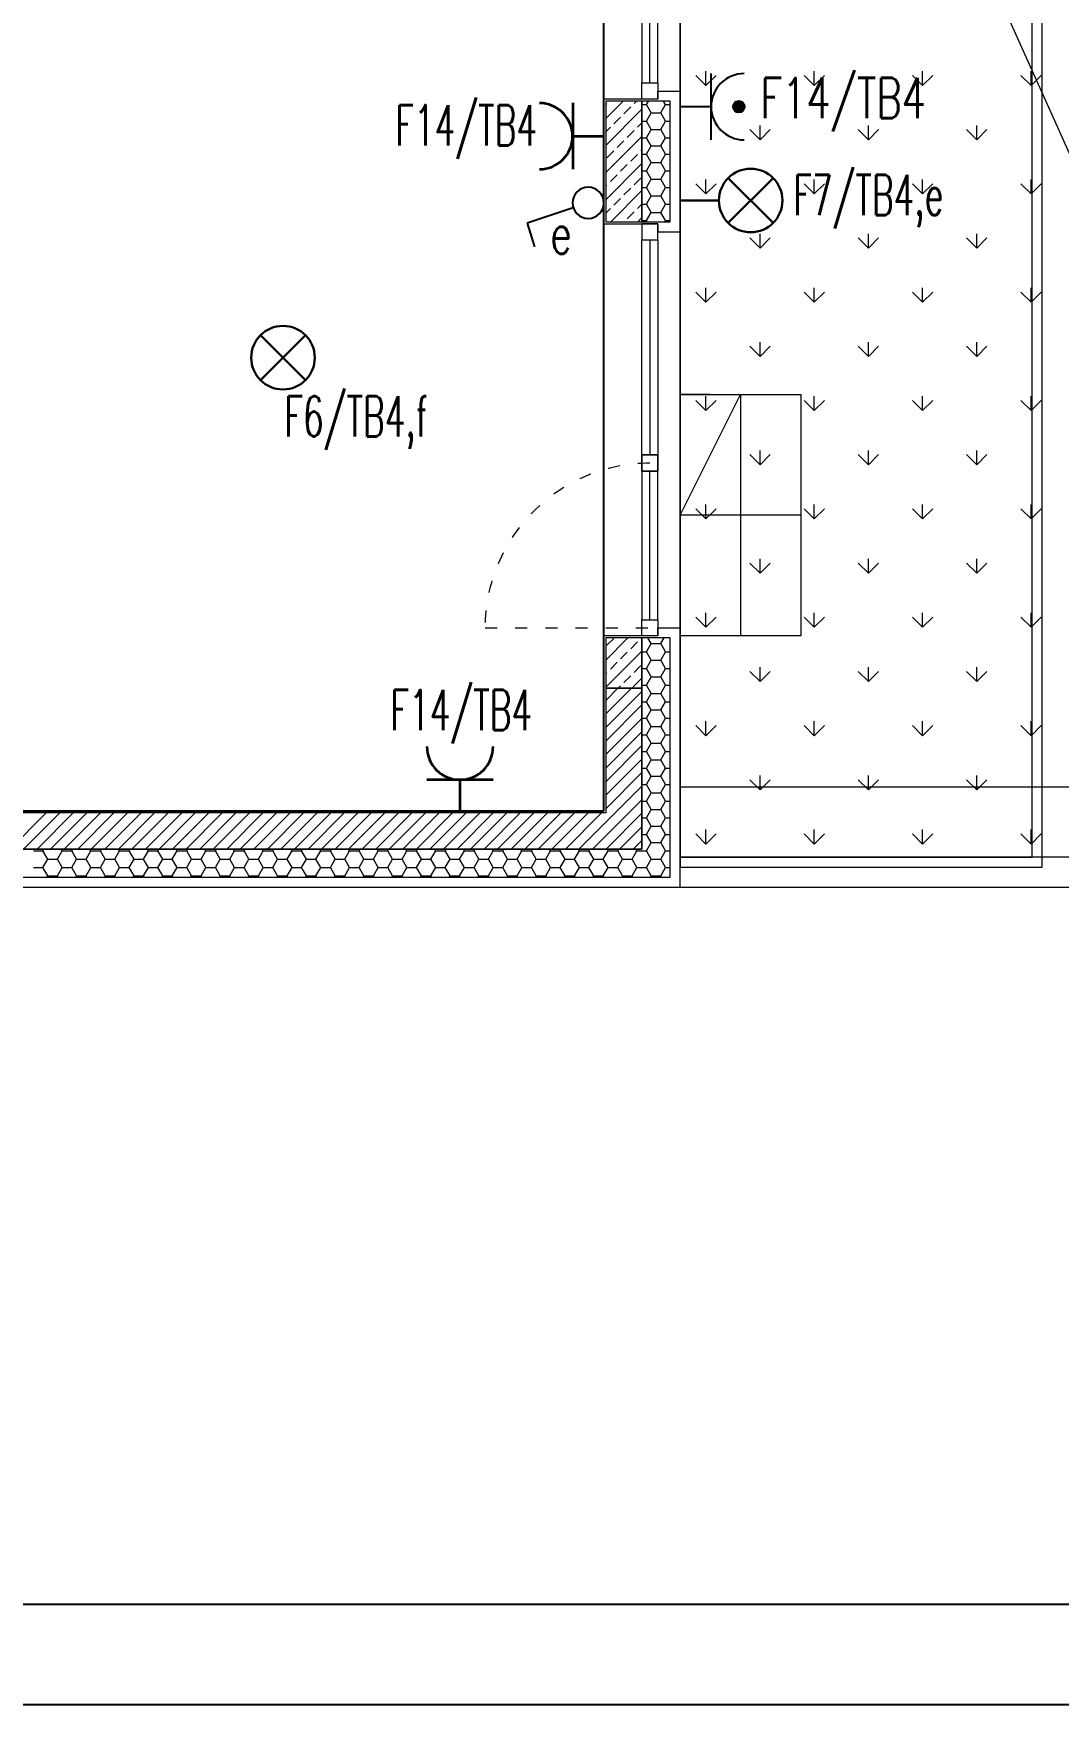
# Model space of a CAD drawing. Header units: millimetres. Extents: x 1780 to 154263, y -7240 to 17216.
# Drawn here: x 125244 to 125754, y 2437 to 3268 of the extents above; entities that cross this region are included whole.
import ezdxf

# ---------------------------------------------------------------- set-up
doc = ezdxf.new("R2010")
doc.units = ezdxf.units.MM
doc.linetypes.add('ACAD_ISO03W100', pattern=[30, 12, -18])
for name, color, linetype, lineweight in [('2d_SX_gruba przekroje', 90, 'Continuous', 20), ('2d_SX_oznaczenia', 40, 'Continuous', 0), ('2d_SX_stolarka okienna', 5, 'Continuous', 5), ('2d_SX_szraf', 251, 'Continuous', 0), ('2d_SX_warstwy', 181, 'Continuous', 9), ('2d_SX_widok', 10, 'Continuous', 9)]:
    doc.layers.add(name, color=color, linetype=linetype, lineweight=lineweight)
doc.layers.add('2d_SX_powierzchnia', color=251, linetype='Continuous', plot=False)
doc.layers.add('2d_SX_rewizja 18 września', color=210, linetype='Continuous')
doc.layers.add('60 instalacje elektryka', color=10, linetype='Continuous')
doc.styles.add('OPIS', font='simplex.shx', dxfattribs={"width": 0.7, "height": 4})

# ---------------------------------------------------------------- blocks, each defined once
blk = doc.blocks.new('lampa1')
at = {"layer": '60 instalacje elektryka', "lineweight": 30}
for p, q in [((2045.42, 2946.75), (2067.75, 2924.42)), ((2067.75, 2946.75), (2045.42, 2924.42))]:
    blk.add_line(p, q, dxfattribs=at)
blk.add_circle((2056.58, 2935.58), 15.79, dxfattribs=at)
blk = doc.blocks.new('kinkiet')
at = {"layer": '60 instalacje elektryka', "lineweight": 30}
for p, q in [((-249830.13, -8956.18), (-249807.78, -8978.54)), ((-249830.13, -8978.54), (-249807.78, -8956.18)), ((-249834.76, -8967.36), (-249854.04, -8967.36))]:
    blk.add_line(p, q, dxfattribs=at)
blk.add_circle((-249818.96, -8967.36), 15.81, dxfattribs=at)
blk = doc.blocks.new('jednobiegunowy')
at = {"layer": '60 instalacje elektryka'}
for p, q in [((2190.56, 2793.4), (2200.02, 2802.78)), ((2200.02, 2802.78), (2204.88, 2797.97))]:
    blk.add_line(p, q, dxfattribs=at)
blk.add_circle((2187.5, 2790.37), 4.3, dxfattribs=at)
blk = doc.blocks.new('gniazdo')
at = {"layer": '60 instalacje elektryka', "lineweight": 35}
for p, q in [((1911.13, 1039.39), (1911.13, 1043.76)), ((1911.13, 1041.58), (1909.09, 1041.58))]:
    blk.add_line(p, q, dxfattribs=at)
blk.add_arc((1913.32, 1041.58), 2.18, 90, 270, dxfattribs=at)
blk = doc.blocks.new('gniazdo IP44')
at = {"layer": '60 instalacje elektryka'}
h = blk.add_hatch(color=256, dxfattribs=at)
h.dxf.hatch_style = 1
edge = h.paths.add_edge_path()
edge.add_arc((1758.87, 20893.39), 2.87, 0, 360)
at = {"layer": '60 instalacje elektryka', "lineweight": 25}
for p, q in [((1775.37, 20879.59), (1742.37, 20879.59)), ((1758.87, 20879.59), (1758.87, 20864.16))]:
    blk.add_line(p, q, dxfattribs=at)
at = {"layer": '60 instalacje elektryka'}
blk.add_circle((1758.87, 20893.39), 2.87, dxfattribs=at)
at = {"layer": '60 instalacje elektryka', "lineweight": 25}
blk.add_arc((1758.87, 20896.09), 16.5, 180, 0, dxfattribs=at)
blk = doc.blocks.new('2p bc')
at = {"layer": '2d_SX_gruba przekroje', "color": 8}
for p, q in [((109357, 1644.67), (109357, 1648.67)), ((109357, 1648.67), (109368, 1648.67)), ((109368, 1648.67), (109368, 1644.67)), ((109357, 1644.67), (109330, 1644.67)), ((109330, 1644.67), (109330, 1582.67)), ((109368, 1582.67), (109368, 1644.67)), ((109330, 1582.67), (109357, 1582.67)), ((109357, 1582.67), (109357, 1578.67)), ((109368, 1578.67), (109368, 1582.67)), ((109357, 1578.67), (109368, 1578.67)), ((109357, 1377.67), (109357, 1381.67)), ((109357, 1381.67), (109368, 1381.67)), ((109368, 1381.67), (109368, 1377.67)), ((109357, 1377.67), (109330, 1377.67)), ((109330, 1377.67), (109330, 1290.67)), ((109368, 1252.67), (109368, 1377.67)), ((109330, 1290.67), (108859, 1290.67)), ((108859, 1252.67), (109368, 1252.67))]:
    blk.add_line(p, q, dxfattribs=at)
at = {"layer": '2d_SX_oznaczenia', "color": 8, "ltscale": 0.5}
for p, q in [((109368, 1437.67), (109398, 1497.67)), ((109428, 1437.67), (109368, 1437.67))]:
    blk.add_line(p, q, dxfattribs=at)
at = {"layer": '2d_SX_powierzchnia', "color": 8}
for p, q in [((109330, 1290.67), (109330, 1830.67)), ((108639, 1290.67), (109330, 1290.67))]:
    blk.add_line(p, q, dxfattribs=at)
at = {"layer": '2d_SX_stolarka okienna', "color": 8, "linetype": 'ACAD_ISO03W100', "ltscale": 0.5}
blk.add_line((109271, 1381.67), (109353, 1381.67), dxfattribs=at)
at = {"layer": '2d_SX_stolarka okienna', "color": 8}
for points in [[(109349, 1652.67), (109357, 1652.67), (109357, 1740.67), (109349, 1740.67)], [(109349, 1644.67), (109349, 1652.67), (109357, 1652.67), (109357, 1644.67), (109349, 1644.67)], [(109349, 1582.67), (109349, 1574.67), (109357, 1574.67), (109357, 1582.67), (109349, 1582.67)], [(109349, 1574.67), (109357, 1574.67), (109357, 1467.67), (109349, 1467.67)], [(109349, 1459.67), (109349, 1467.67), (109357, 1467.67), (109357, 1459.67), (109349, 1459.67)], [(109349, 1467.67), (109349, 1459.67), (109357, 1459.67), (109357, 1467.67), (109349, 1467.67)], [(109349, 1385.67), (109357, 1385.67), (109357, 1459.67), (109349, 1459.67)], [(109349, 1377.67), (109349, 1385.67), (109357, 1385.67), (109357, 1377.67), (109349, 1377.67)]]:
    blk.add_lwpolyline(points, close=True, dxfattribs=at)
for points in [[(109353, 1652.67), (109353, 1740.67)], [(109353, 1574.67), (109353, 1467.67)], [(109353, 1385.67), (109353, 1459.67)]]:
    blk.add_lwpolyline(points, dxfattribs=at)
at = {"layer": '2d_SX_stolarka okienna', "color": 8, "linetype": 'ACAD_ISO03W100', "ltscale": 0.5}
blk.add_arc((109353.07, 1381.5), 82.07, 90.04855, 179.8832, dxfattribs=at)
at = {"layer": '2d_SX_szraf', "color": 8}
for p, q in [((109368, 2048.67), (109658, 1402.67)), ((109368, 2048.67), (109368, 1302.67)), ((109368, 1302.67), (109758, 1302.67))]:
    blk.add_line(p, q, dxfattribs=at)
at = {"layer": '2d_SX_szraf', "color": 8, "linetype": 'Continuous'}
for p, q in [((109380.84, 1651.36), (109375.79, 1656.41)), ((109380.84, 1651.36), (109380.84, 1658.5)), ((109380.84, 1651.36), (109385.89, 1656.41)), ((109434.72, 1651.36), (109429.67, 1656.41)), ((109434.72, 1651.36), (109434.72, 1658.5)), ((109434.72, 1651.36), (109439.77, 1656.41)), ((109488.6, 1651.36), (109483.55, 1656.41)), ((109488.6, 1651.36), (109488.6, 1658.5)), ((109488.6, 1651.36), (109493.65, 1656.41)), ((109542.48, 1651.36), (109537.43, 1656.41)), ((109542.48, 1651.36), (109542.48, 1658.5)), ((109542.48, 1651.36), (109547.53, 1656.41)), ((109331, 1635.03), (109339.63, 1643.67)), ((109331, 1641.77), (109331.65, 1642.42)), ((109331, 1621.56), (109349, 1639.56)), ((109340.07, 1637.37), (109343.44, 1640.74)), ((109345.12, 1642.42), (109346.37, 1643.67)), ((109349, 1641.94), (109351.26, 1641.94)), ((109351.26, 1641.94), (109352.25, 1643.67)), ((109353.64, 1637.82), (109351.26, 1641.94)), ((109351.26, 1633.69), (109353.64, 1637.82)), ((109353.64, 1637.82), (109358.4, 1637.82)), ((109358.4, 1637.82), (109360.78, 1641.94)), ((109360.78, 1633.69), (109358.4, 1637.82)), ((109360.78, 1641.94), (109359.79, 1643.67)), ((109360.78, 1641.94), (109363, 1641.94)), ((109331, 1628.3), (109333.33, 1630.63)), ((109335.02, 1632.32), (109338.38, 1635.68)), ((109341.75, 1625.58), (109345.12, 1628.95)), ((109346.8, 1630.63), (109349, 1632.83)), ((109349, 1633.69), (109351.26, 1633.69)), ((109353.64, 1629.57), (109351.26, 1633.69)), ((109351.26, 1625.44), (109353.64, 1629.57)), ((109353.64, 1629.57), (109358.4, 1629.57)), ((109358.4, 1629.57), (109360.78, 1633.69)), ((109360.78, 1625.44), (109358.4, 1629.57)), ((109360.78, 1633.69), (109363, 1633.69)), ((109407.78, 1624.42), (109402.73, 1629.47)), ((109407.78, 1624.42), (109407.78, 1631.56)), ((109407.78, 1624.42), (109412.83, 1629.47)), ((109461.66, 1624.42), (109456.61, 1629.47)), ((109461.66, 1624.42), (109461.66, 1631.56)), ((109461.66, 1624.42), (109466.71, 1629.47)), ((109515.54, 1624.42), (109510.49, 1629.47)), ((109515.54, 1624.42), (109515.54, 1631.56)), ((109515.54, 1624.42), (109520.59, 1629.47)), ((109331, 1608.09), (109349, 1626.09)), ((109336.7, 1620.53), (109340.07, 1623.9)), ((109349, 1625.44), (109351.26, 1625.44)), ((109353.64, 1621.32), (109351.26, 1625.44)), ((109351.26, 1617.2), (109353.64, 1621.32)), ((109353.64, 1621.32), (109358.4, 1621.32)), ((109358.4, 1621.32), (109360.78, 1625.44)), ((109360.78, 1617.2), (109358.4, 1621.32)), ((109360.78, 1625.44), (109363, 1625.44)), ((109331, 1594.62), (109349, 1612.62)), ((109331.65, 1615.48), (109335.02, 1618.85)), ((109343.44, 1613.79), (109346.8, 1617.16)), ((109348.49, 1618.85), (109349, 1619.36)), ((109349, 1617.2), (109351.26, 1617.2)), ((109353.64, 1613.07), (109351.26, 1617.2)), ((109351.26, 1608.95), (109353.64, 1613.07)), ((109353.64, 1613.07), (109358.4, 1613.07)), ((109358.4, 1613.07), (109360.78, 1617.2)), ((109360.78, 1608.95), (109358.4, 1613.07)), ((109360.78, 1617.2), (109363, 1617.2)), ((109333.33, 1603.69), (109336.7, 1607.06)), ((109338.38, 1608.74), (109341.75, 1612.11)), ((109345.12, 1602.01), (109348.49, 1605.38)), ((109349, 1608.95), (109351.26, 1608.95)), ((109353.64, 1604.82), (109351.26, 1608.95)), ((109351.26, 1600.7), (109353.64, 1604.82)), ((109353.64, 1604.82), (109358.4, 1604.82)), ((109358.4, 1604.82), (109360.78, 1608.95)), ((109360.78, 1600.7), (109358.4, 1604.82)), ((109360.78, 1608.95), (109363, 1608.95)), ((109380.84, 1597.48), (109380.84, 1604.62)), ((109434.72, 1597.48), (109434.72, 1604.62)), ((109488.6, 1597.48), (109488.6, 1604.62)), ((109542.48, 1597.48), (109542.48, 1604.62)), ((109331, 1601.36), (109331.65, 1602.01)), ((109333.51, 1583.67), (109349, 1599.15)), ((109340.07, 1596.96), (109343.44, 1600.32)), ((109349, 1600.7), (109351.26, 1600.7)), ((109353.64, 1596.57), (109351.26, 1600.7)), ((109351.26, 1592.45), (109353.64, 1596.57)), ((109353.64, 1596.57), (109358.4, 1596.57)), ((109358.4, 1596.57), (109360.78, 1600.7)), ((109360.78, 1592.45), (109358.4, 1596.57)), ((109360.78, 1600.7), (109363, 1600.7)), ((109380.84, 1597.48), (109375.79, 1602.53)), ((109380.84, 1597.48), (109385.89, 1602.53)), ((109434.72, 1597.48), (109429.67, 1602.53)), ((109434.72, 1597.48), (109439.77, 1602.53)), ((109488.6, 1597.48), (109483.55, 1602.53)), ((109488.6, 1597.48), (109493.65, 1602.53)), ((109542.48, 1597.48), (109537.43, 1602.53)), ((109542.48, 1597.48), (109547.53, 1602.53)), ((109331, 1587.89), (109333.33, 1590.22)), ((109335.02, 1591.91), (109338.38, 1595.27)), ((109341.75, 1585.17), (109345.12, 1588.54)), ((109346.8, 1590.22), (109349, 1592.42)), ((109349, 1592.45), (109351.26, 1592.45)), ((109353.64, 1588.32), (109351.26, 1592.45)), ((109351.26, 1584.2), (109353.64, 1588.32)), ((109353.64, 1588.32), (109358.4, 1588.32)), ((109358.4, 1588.32), (109360.78, 1592.45)), ((109360.78, 1584.2), (109358.4, 1588.32)), ((109360.78, 1592.45), (109363, 1592.45)), ((109346.98, 1583.67), (109349, 1585.68)), ((109349, 1584.2), (109351.26, 1584.2)), ((109351.57, 1583.67), (109351.26, 1584.2)), ((109360.48, 1583.67), (109360.78, 1584.2)), ((109360.78, 1584.2), (109363, 1584.2)), ((109407.78, 1570.54), (109402.73, 1575.59)), ((109407.78, 1570.54), (109407.78, 1577.68)), ((109407.78, 1570.54), (109412.83, 1575.59)), ((109461.66, 1570.54), (109456.61, 1575.59)), ((109461.66, 1570.54), (109461.66, 1577.68)), ((109461.66, 1570.54), (109466.71, 1575.59)), ((109515.54, 1570.54), (109510.49, 1575.59)), ((109515.54, 1570.54), (109515.54, 1577.68)), ((109515.54, 1570.54), (109520.59, 1575.59)), ((109380.84, 1543.6), (109375.79, 1548.65)), ((109380.84, 1543.6), (109380.84, 1550.74)), ((109380.84, 1543.6), (109385.89, 1548.65)), ((109434.72, 1543.6), (109429.67, 1548.65)), ((109434.72, 1543.6), (109434.72, 1550.74)), ((109434.72, 1543.6), (109439.77, 1548.65)), ((109488.6, 1543.6), (109483.55, 1548.65)), ((109488.6, 1543.6), (109488.6, 1550.74)), ((109488.6, 1543.6), (109493.65, 1548.65)), ((109542.48, 1543.6), (109537.43, 1548.65)), ((109542.48, 1543.6), (109542.48, 1550.74)), ((109542.48, 1543.6), (109547.53, 1548.65)), ((109407.78, 1516.65), (109402.73, 1521.71)), ((109407.78, 1516.65), (109407.78, 1523.8)), ((109407.78, 1516.65), (109412.83, 1521.71)), ((109461.66, 1516.65), (109456.61, 1521.71)), ((109461.66, 1516.65), (109461.66, 1523.8)), ((109461.66, 1516.65), (109466.71, 1521.71)), ((109515.54, 1516.65), (109510.49, 1521.71)), ((109515.54, 1516.65), (109515.54, 1523.8)), ((109515.54, 1516.65), (109520.59, 1521.71)), ((109380.84, 1489.71), (109380.84, 1496.86)), ((109434.72, 1489.71), (109434.72, 1496.86)), ((109488.6, 1489.71), (109488.6, 1496.86)), ((109542.48, 1489.71), (109542.48, 1496.86)), ((109380.84, 1489.71), (109375.79, 1494.77)), ((109380.84, 1489.71), (109385.89, 1494.77)), ((109434.72, 1489.71), (109429.67, 1494.77)), ((109434.72, 1489.71), (109439.77, 1494.77)), ((109488.6, 1489.71), (109483.55, 1494.77)), ((109488.6, 1489.71), (109493.65, 1494.77)), ((109542.48, 1489.71), (109537.43, 1494.77)), ((109542.48, 1489.71), (109547.53, 1494.77)), ((109407.78, 1462.77), (109402.73, 1467.82)), ((109407.78, 1462.77), (109407.78, 1469.92)), ((109407.78, 1462.77), (109412.83, 1467.82)), ((109461.66, 1462.77), (109456.61, 1467.82)), ((109461.66, 1462.77), (109461.66, 1469.92)), ((109461.66, 1462.77), (109466.71, 1467.82)), ((109515.54, 1462.77), (109510.49, 1467.82)), ((109515.54, 1462.77), (109515.54, 1469.92)), ((109515.54, 1462.77), (109520.59, 1467.82)), ((109380.84, 1435.83), (109375.79, 1440.88)), ((109380.84, 1435.83), (109380.84, 1442.98)), ((109380.84, 1435.83), (109385.89, 1440.88)), ((109434.72, 1435.83), (109429.67, 1440.88)), ((109434.72, 1435.83), (109434.72, 1442.98)), ((109434.72, 1435.83), (109439.77, 1440.88)), ((109488.6, 1435.83), (109483.55, 1440.88)), ((109488.6, 1435.83), (109488.6, 1442.98)), ((109488.6, 1435.83), (109493.65, 1440.88)), ((109542.48, 1435.83), (109537.43, 1440.88)), ((109542.48, 1435.83), (109542.48, 1442.98)), ((109542.48, 1435.83), (109547.53, 1440.88)), ((109407.78, 1408.89), (109402.73, 1413.94)), ((109407.78, 1408.89), (109407.78, 1416.04)), ((109407.78, 1408.89), (109412.83, 1413.94)), ((109461.66, 1408.89), (109456.61, 1413.94)), ((109461.66, 1408.89), (109461.66, 1416.04)), ((109461.66, 1408.89), (109466.71, 1413.94)), ((109515.54, 1408.89), (109510.49, 1413.94)), ((109515.54, 1408.89), (109515.54, 1416.04)), ((109515.54, 1408.89), (109520.59, 1413.94)), ((109380.84, 1381.95), (109380.84, 1389.09)), ((109434.72, 1381.95), (109434.72, 1389.09)), ((109488.6, 1381.95), (109488.6, 1389.09)), ((109542.48, 1381.95), (109542.48, 1389.09)), ((109380.84, 1381.95), (109375.79, 1387)), ((109380.84, 1381.95), (109385.89, 1387)), ((109434.72, 1381.95), (109429.67, 1387)), ((109434.72, 1381.95), (109439.77, 1387)), ((109488.6, 1381.95), (109483.55, 1387)), ((109488.6, 1381.95), (109493.65, 1387)), ((109542.48, 1381.95), (109537.43, 1387)), ((109542.48, 1381.95), (109547.53, 1387)), ((109331, 1365.63), (109342.04, 1376.67)), ((109331.65, 1373.01), (109335.02, 1376.38)), ((109343.44, 1371.33), (109346.8, 1374.7)), ((109348.49, 1376.38), (109348.77, 1376.67)), ((109351.26, 1369.73), (109353.64, 1373.85)), ((109353.64, 1373.85), (109352.02, 1376.67)), ((109353.64, 1373.85), (109358.4, 1373.85)), ((109358.4, 1373.85), (109360.03, 1376.67)), ((109360.78, 1369.73), (109358.4, 1373.85)), ((109331, 1352.16), (109349, 1370.16)), ((109333.33, 1361.22), (109336.7, 1364.59)), ((109338.38, 1366.28), (109341.75, 1369.64)), ((109349, 1369.73), (109351.26, 1369.73)), ((109353.64, 1365.6), (109351.26, 1369.73)), ((109351.26, 1361.48), (109353.64, 1365.6)), ((109353.64, 1365.6), (109358.4, 1365.6)), ((109358.4, 1365.6), (109360.78, 1369.73)), ((109360.78, 1361.48), (109358.4, 1365.6)), ((109360.78, 1369.73), (109363, 1369.73)), ((109331, 1358.89), (109331.65, 1359.54)), ((109340.07, 1354.49), (109343.44, 1357.86)), ((109343.98, 1351.67), (109349, 1356.69)), ((109345.12, 1359.54), (109348.49, 1362.91)), ((109349, 1361.48), (109351.26, 1361.48)), ((109353.64, 1357.36), (109351.26, 1361.48)), ((109351.26, 1353.23), (109353.64, 1357.36)), ((109353.64, 1357.36), (109358.4, 1357.36)), ((109358.4, 1357.36), (109360.78, 1361.48)), ((109360.78, 1353.23), (109358.4, 1357.36)), ((109360.78, 1361.48), (109363, 1361.48)), ((109407.78, 1355.01), (109402.73, 1360.06)), ((109407.78, 1355.01), (109407.78, 1362.15)), ((109407.78, 1355.01), (109412.83, 1360.06)), ((109461.66, 1355.01), (109456.61, 1360.06)), ((109461.66, 1355.01), (109461.66, 1362.15)), ((109461.66, 1355.01), (109466.71, 1360.06)), ((109515.54, 1355.01), (109510.49, 1360.06)), ((109515.54, 1355.01), (109515.54, 1362.15)), ((109515.54, 1355.01), (109520.59, 1360.06)), ((109331, 1345.58), (109337.08, 1351.67)), ((109331, 1338.85), (109343.82, 1351.67)), ((109331, 1332.11), (109349, 1350.11)), ((109337.24, 1351.67), (109338.38, 1352.81)), ((109349, 1353.23), (109351.26, 1353.23)), ((109353.64, 1349.11), (109351.26, 1353.23)), ((109351.26, 1344.98), (109353.64, 1349.11)), ((109353.64, 1349.11), (109358.4, 1349.11)), ((109358.4, 1349.11), (109360.78, 1353.23)), ((109360.78, 1344.98), (109358.4, 1349.11)), ((109360.78, 1353.23), (109363, 1353.23)), ((109331, 1325.37), (109349, 1343.37)), ((109349, 1344.98), (109351.26, 1344.98)), ((109353.64, 1340.86), (109351.26, 1344.98)), ((109351.26, 1336.73), (109353.64, 1340.86)), ((109353.64, 1340.86), (109358.4, 1340.86)), ((109358.4, 1340.86), (109360.78, 1344.98)), ((109360.78, 1336.73), (109358.4, 1340.86)), ((109360.78, 1344.98), (109363, 1344.98)), ((109331, 1318.64), (109349, 1336.64)), ((109331, 1311.9), (109349, 1329.9)), ((109349, 1336.73), (109351.26, 1336.73)), ((109353.64, 1332.61), (109351.26, 1336.73)), ((109351.26, 1328.48), (109353.64, 1332.61)), ((109353.64, 1332.61), (109358.4, 1332.61)), ((109358.4, 1332.61), (109360.78, 1336.73)), ((109360.78, 1328.48), (109358.4, 1332.61)), ((109360.78, 1336.73), (109363, 1336.73)), ((109380.84, 1328.07), (109375.79, 1333.12)), ((109380.84, 1328.07), (109380.84, 1335.21)), ((109380.84, 1328.07), (109385.89, 1333.12)), ((109434.72, 1328.07), (109429.67, 1333.12)), ((109434.72, 1328.07), (109434.72, 1335.21)), ((109434.72, 1328.07), (109439.77, 1333.12)), ((109488.6, 1328.07), (109483.55, 1333.12)), ((109488.6, 1328.07), (109488.6, 1335.21)), ((109488.6, 1328.07), (109493.65, 1333.12)), ((109542.48, 1328.07), (109537.43, 1333.12)), ((109542.48, 1328.07), (109542.48, 1335.21)), ((109542.48, 1328.07), (109547.53, 1333.12)), ((109331, 1305.17), (109349, 1323.17)), ((109349, 1328.48), (109351.26, 1328.48)), ((109353.64, 1324.36), (109351.26, 1328.48)), ((109351.26, 1320.24), (109353.64, 1324.36)), ((109353.64, 1324.36), (109358.4, 1324.36)), ((109358.4, 1324.36), (109360.78, 1328.48)), ((109360.78, 1320.24), (109358.4, 1324.36)), ((109360.78, 1328.48), (109363, 1328.48)), ((109331, 1298.43), (109349, 1316.43)), ((109349, 1320.24), (109351.26, 1320.24)), ((109353.64, 1316.11), (109351.26, 1320.24)), ((109351.26, 1311.99), (109353.64, 1316.11)), ((109353.64, 1316.11), (109358.4, 1316.11)), ((109358.4, 1316.11), (109360.78, 1320.24)), ((109360.78, 1311.99), (109358.4, 1316.11)), ((109360.78, 1320.24), (109363, 1320.24)), ((109331, 1291.7), (109349, 1309.7)), ((109349, 1311.99), (109351.26, 1311.99)), ((109353.64, 1307.86), (109351.26, 1311.99)), ((109351.26, 1303.74), (109353.64, 1307.86)), ((109353.64, 1307.86), (109358.4, 1307.86)), ((109358.4, 1307.86), (109360.78, 1311.99)), ((109360.78, 1303.74), (109358.4, 1307.86)), ((109360.78, 1311.99), (109363, 1311.99)), ((109407.78, 1301.13), (109402.73, 1306.18)), ((109407.78, 1301.13), (109407.78, 1308.27)), ((109407.78, 1301.13), (109412.83, 1306.18)), ((109461.66, 1301.13), (109456.61, 1306.18)), ((109461.66, 1301.13), (109461.66, 1308.27)), ((109461.66, 1301.13), (109466.71, 1306.18)), ((109515.54, 1301.13), (109510.49, 1306.18)), ((109515.54, 1301.13), (109515.54, 1308.27)), ((109515.54, 1301.13), (109520.59, 1306.18)), ((109317.7, 1271.67), (109349, 1302.96)), ((109349, 1303.74), (109351.26, 1303.74)), ((109353.64, 1299.61), (109351.26, 1303.74)), ((109351.26, 1295.49), (109353.64, 1299.61)), ((109353.64, 1299.61), (109358.4, 1299.61)), ((109358.4, 1299.61), (109360.78, 1303.74)), ((109360.78, 1295.49), (109358.4, 1299.61)), ((109360.78, 1303.74), (109363, 1303.74)), ((109034.82, 1271.67), (109052.82, 1289.67)), ((109041.56, 1271.67), (109059.56, 1289.67)), ((109048.29, 1271.67), (109066.29, 1289.67)), ((109055.03, 1271.67), (109073.03, 1289.67)), ((109061.76, 1271.67), (109079.76, 1289.67)), ((109068.5, 1271.67), (109086.5, 1289.67)), ((109075.23, 1271.67), (109093.23, 1289.67)), ((109081.97, 1271.67), (109099.97, 1289.67)), ((109088.7, 1271.67), (109106.7, 1289.67)), ((109095.44, 1271.67), (109113.44, 1289.67)), ((109102.18, 1271.67), (109120.18, 1289.67)), ((109108.91, 1271.67), (109126.91, 1289.67)), ((109115.65, 1271.67), (109133.65, 1289.67)), ((109122.38, 1271.67), (109140.38, 1289.67)), ((109129.12, 1271.67), (109147.12, 1289.67)), ((109135.85, 1271.67), (109153.85, 1289.67)), ((109142.59, 1271.67), (109160.59, 1289.67)), ((109149.32, 1271.67), (109167.32, 1289.67)), ((109156.06, 1271.67), (109174.06, 1289.67)), ((109162.79, 1271.67), (109180.79, 1289.67)), ((109169.53, 1271.67), (109187.53, 1289.67)), ((109176.26, 1271.67), (109194.26, 1289.67)), ((109183, 1271.67), (109201, 1289.67)), ((109189.73, 1271.67), (109207.73, 1289.67)), ((109196.47, 1271.67), (109214.47, 1289.67)), ((109203.2, 1271.67), (109221.2, 1289.67)), ((109209.94, 1271.67), (109227.94, 1289.67)), ((109216.67, 1271.67), (109234.67, 1289.67)), ((109223.41, 1271.67), (109241.41, 1289.67)), ((109230.14, 1271.67), (109248.14, 1289.67)), ((109236.88, 1271.67), (109254.88, 1289.67)), ((109243.61, 1271.67), (109261.61, 1289.67)), ((109250.35, 1271.67), (109268.35, 1289.67)), ((109257.08, 1271.67), (109275.08, 1289.67)), ((109263.82, 1271.67), (109281.82, 1289.67)), ((109270.55, 1271.67), (109288.55, 1289.67)), ((109277.29, 1271.67), (109295.29, 1289.67)), ((109284.03, 1271.67), (109302.03, 1289.67)), ((109290.76, 1271.67), (109308.76, 1289.67)), ((109297.5, 1271.67), (109315.5, 1289.67)), ((109304.23, 1271.67), (109322.23, 1289.67)), ((109310.97, 1271.67), (109328.97, 1289.67)), ((109324.44, 1271.67), (109349, 1296.23)), ((109331.17, 1271.67), (109349, 1289.49)), ((109349, 1295.49), (109351.26, 1295.49)), ((109353.64, 1291.36), (109351.26, 1295.49)), ((109351.26, 1287.24), (109353.64, 1291.36)), ((109353.64, 1291.36), (109358.4, 1291.36)), ((109358.4, 1291.36), (109360.78, 1295.49)), ((109360.78, 1287.24), (109358.4, 1291.36)), ((109360.78, 1295.49), (109363, 1295.49)), ((109337.91, 1271.67), (109349, 1282.76)), ((109349, 1287.24), (109351.26, 1287.24)), ((109353.64, 1283.12), (109351.26, 1287.24)), ((109351.26, 1278.99), (109353.64, 1283.12)), ((109353.64, 1283.12), (109358.4, 1283.12)), ((109358.4, 1283.12), (109360.78, 1287.24)), ((109360.78, 1278.99), (109358.4, 1283.12)), ((109360.78, 1287.24), (109363, 1287.24)), ((109380.84, 1274.19), (109380.84, 1281.33)), ((109434.72, 1274.19), (109434.72, 1281.33)), ((109488.6, 1274.19), (109488.6, 1281.33)), ((109542.48, 1274.19), (109542.48, 1281.33)), ((109051.22, 1270.74), (109051.76, 1271.67)), ((109060.75, 1270.74), (109060.21, 1271.67)), ((109065.51, 1270.74), (109066.04, 1271.67)), ((109075.03, 1270.74), (109074.5, 1271.67)), ((109079.8, 1270.74), (109080.33, 1271.67)), ((109089.32, 1270.74), (109088.79, 1271.67)), ((109094.08, 1270.74), (109094.62, 1271.67)), ((109103.61, 1270.74), (109103.08, 1271.67)), ((109108.37, 1270.74), (109108.91, 1271.67)), ((109117.9, 1270.74), (109117.36, 1271.67)), ((109122.66, 1270.74), (109123.19, 1271.67)), ((109132.18, 1270.74), (109131.65, 1271.67)), ((109136.95, 1270.74), (109137.48, 1271.67)), ((109146.47, 1270.74), (109145.94, 1271.67)), ((109151.23, 1270.74), (109151.77, 1271.67)), ((109160.76, 1270.74), (109160.23, 1271.67)), ((109165.52, 1270.74), (109166.06, 1271.67)), ((109175.05, 1270.74), (109174.51, 1271.67)), ((109179.81, 1270.74), (109180.34, 1271.67)), ((109189.33, 1270.74), (109188.8, 1271.67)), ((109194.1, 1270.74), (109194.63, 1271.67)), ((109203.62, 1270.74), (109203.09, 1271.67)), ((109208.38, 1270.74), (109208.92, 1271.67)), ((109217.91, 1270.74), (109217.38, 1271.67)), ((109222.67, 1270.74), (109223.21, 1271.67)), ((109232.2, 1270.74), (109231.66, 1271.67)), ((109236.96, 1270.74), (109237.49, 1271.67)), ((109246.48, 1270.74), (109245.95, 1271.67)), ((109251.25, 1270.74), (109251.78, 1271.67)), ((109260.77, 1270.74), (109260.24, 1271.67)), ((109265.53, 1270.74), (109266.07, 1271.67)), ((109275.06, 1270.74), (109274.53, 1271.67)), ((109279.82, 1270.74), (109280.36, 1271.67)), ((109289.35, 1270.74), (109288.81, 1271.67)), ((109294.11, 1270.74), (109294.64, 1271.67)), ((109303.63, 1270.74), (109303.1, 1271.67)), ((109308.4, 1270.74), (109308.93, 1271.67)), ((109317.92, 1270.74), (109317.39, 1271.67)), ((109322.68, 1270.74), (109323.22, 1271.67)), ((109332.21, 1270.74), (109331.68, 1271.67)), ((109336.97, 1270.74), (109337.51, 1271.67)), ((109344.64, 1271.67), (109349, 1276.02)), ((109346.5, 1270.74), (109345.96, 1271.67)), ((109349, 1278.99), (109351.26, 1278.99)), ((109353.64, 1274.87), (109351.26, 1278.99)), ((109351.26, 1270.74), (109353.64, 1274.87)), ((109353.64, 1274.87), (109358.4, 1274.87)), ((109358.4, 1274.87), (109360.78, 1278.99)), ((109360.78, 1270.74), (109358.4, 1274.87)), ((109360.78, 1278.99), (109363, 1278.99)), ((109380.84, 1274.19), (109375.79, 1279.24)), ((109380.84, 1274.19), (109385.89, 1279.24)), ((109434.72, 1274.19), (109429.67, 1279.24)), ((109434.72, 1274.19), (109439.77, 1279.24)), ((109488.6, 1274.19), (109483.55, 1279.24)), ((109488.6, 1274.19), (109493.65, 1279.24)), ((109542.48, 1274.19), (109537.43, 1279.24)), ((109542.48, 1274.19), (109547.53, 1279.24)), ((109046.46, 1270.74), (109051.22, 1270.74)), ((109053.6, 1266.62), (109051.22, 1270.74)), ((109051.22, 1262.49), (109053.6, 1266.62)), ((109053.6, 1266.62), (109058.37, 1266.62)), ((109058.37, 1266.62), (109060.75, 1270.74)), ((109060.75, 1262.49), (109058.37, 1266.62)), ((109060.75, 1270.74), (109065.51, 1270.74)), ((109067.89, 1266.62), (109065.51, 1270.74)), ((109065.51, 1262.49), (109067.89, 1266.62)), ((109067.89, 1266.62), (109072.65, 1266.62)), ((109072.65, 1266.62), (109075.03, 1270.74)), ((109075.03, 1262.49), (109072.65, 1266.62)), ((109075.03, 1270.74), (109079.8, 1270.74)), ((109082.18, 1266.62), (109079.8, 1270.74)), ((109079.8, 1262.49), (109082.18, 1266.62)), ((109082.18, 1266.62), (109086.94, 1266.62)), ((109086.94, 1266.62), (109089.32, 1270.74)), ((109089.32, 1262.49), (109086.94, 1266.62)), ((109089.32, 1270.74), (109094.08, 1270.74)), ((109096.47, 1266.62), (109094.08, 1270.74)), ((109094.08, 1262.49), (109096.47, 1266.62)), ((109096.47, 1266.62), (109101.23, 1266.62)), ((109101.23, 1266.62), (109103.61, 1270.74)), ((109103.61, 1262.49), (109101.23, 1266.62)), ((109103.61, 1270.74), (109108.37, 1270.74)), ((109110.75, 1266.62), (109108.37, 1270.74)), ((109108.37, 1262.49), (109110.75, 1266.62)), ((109110.75, 1266.62), (109115.52, 1266.62)), ((109115.52, 1266.62), (109117.9, 1270.74)), ((109117.9, 1262.49), (109115.52, 1266.62)), ((109117.9, 1270.74), (109122.66, 1270.74)), ((109125.04, 1266.62), (109122.66, 1270.74)), ((109122.66, 1262.49), (109125.04, 1266.62)), ((109125.04, 1266.62), (109129.8, 1266.62)), ((109129.8, 1266.62), (109132.18, 1270.74)), ((109132.18, 1262.49), (109129.8, 1266.62)), ((109132.18, 1270.74), (109136.95, 1270.74)), ((109139.33, 1266.62), (109136.95, 1270.74)), ((109136.95, 1262.49), (109139.33, 1266.62)), ((109139.33, 1266.62), (109144.09, 1266.62)), ((109144.09, 1266.62), (109146.47, 1270.74)), ((109146.47, 1262.49), (109144.09, 1266.62)), ((109146.47, 1270.74), (109151.23, 1270.74)), ((109153.62, 1266.62), (109151.23, 1270.74)), ((109151.23, 1262.49), (109153.62, 1266.62)), ((109153.62, 1266.62), (109158.38, 1266.62)), ((109158.38, 1266.62), (109160.76, 1270.74)), ((109160.76, 1262.49), (109158.38, 1266.62)), ((109160.76, 1270.74), (109165.52, 1270.74)), ((109167.9, 1266.62), (109165.52, 1270.74)), ((109165.52, 1262.49), (109167.9, 1266.62)), ((109167.9, 1266.62), (109172.67, 1266.62)), ((109172.67, 1266.62), (109175.05, 1270.74)), ((109175.05, 1262.49), (109172.67, 1266.62)), ((109175.05, 1270.74), (109179.81, 1270.74)), ((109182.19, 1266.62), (109179.81, 1270.74)), ((109179.81, 1262.49), (109182.19, 1266.62)), ((109182.19, 1266.62), (109186.95, 1266.62)), ((109186.95, 1266.62), (109189.33, 1270.74)), ((109189.33, 1262.49), (109186.95, 1266.62)), ((109189.33, 1270.74), (109194.1, 1270.74)), ((109196.48, 1266.62), (109194.1, 1270.74)), ((109194.1, 1262.49), (109196.48, 1266.62)), ((109196.48, 1266.62), (109201.24, 1266.62)), ((109201.24, 1266.62), (109203.62, 1270.74)), ((109203.62, 1262.49), (109201.24, 1266.62)), ((109203.62, 1270.74), (109208.38, 1270.74)), ((109210.77, 1266.62), (109208.38, 1270.74)), ((109208.38, 1262.49), (109210.77, 1266.62)), ((109210.77, 1266.62), (109215.53, 1266.62)), ((109215.53, 1266.62), (109217.91, 1270.74)), ((109217.91, 1262.49), (109215.53, 1266.62)), ((109217.91, 1270.74), (109222.67, 1270.74)), ((109225.05, 1266.62), (109222.67, 1270.74)), ((109222.67, 1262.49), (109225.05, 1266.62)), ((109225.05, 1266.62), (109229.82, 1266.62)), ((109229.82, 1266.62), (109232.2, 1270.74)), ((109232.2, 1262.49), (109229.82, 1266.62)), ((109232.2, 1270.74), (109236.96, 1270.74)), ((109239.34, 1266.62), (109236.96, 1270.74)), ((109236.96, 1262.49), (109239.34, 1266.62)), ((109239.34, 1266.62), (109244.1, 1266.62)), ((109244.1, 1266.62), (109246.48, 1270.74)), ((109246.48, 1262.49), (109244.1, 1266.62)), ((109246.48, 1270.74), (109251.25, 1270.74)), ((109253.63, 1266.62), (109251.25, 1270.74)), ((109251.25, 1262.49), (109253.63, 1266.62)), ((109253.63, 1266.62), (109258.39, 1266.62)), ((109258.39, 1266.62), (109260.77, 1270.74)), ((109260.77, 1262.49), (109258.39, 1266.62)), ((109260.77, 1270.74), (109265.53, 1270.74)), ((109267.92, 1266.62), (109265.53, 1270.74)), ((109265.53, 1262.49), (109267.92, 1266.62)), ((109267.92, 1266.62), (109272.68, 1266.62)), ((109272.68, 1266.62), (109275.06, 1270.74)), ((109275.06, 1262.49), (109272.68, 1266.62)), ((109275.06, 1270.74), (109279.82, 1270.74)), ((109282.2, 1266.62), (109279.82, 1270.74)), ((109279.82, 1262.49), (109282.2, 1266.62)), ((109282.2, 1266.62), (109286.97, 1266.62)), ((109286.97, 1266.62), (109289.35, 1270.74)), ((109289.35, 1262.49), (109286.97, 1266.62)), ((109289.35, 1270.74), (109294.11, 1270.74)), ((109296.49, 1266.62), (109294.11, 1270.74)), ((109294.11, 1262.49), (109296.49, 1266.62)), ((109296.49, 1266.62), (109301.25, 1266.62)), ((109301.25, 1266.62), (109303.63, 1270.74)), ((109303.63, 1262.49), (109301.25, 1266.62)), ((109303.63, 1270.74), (109308.4, 1270.74)), ((109310.78, 1266.62), (109308.4, 1270.74)), ((109308.4, 1262.49), (109310.78, 1266.62)), ((109310.78, 1266.62), (109315.54, 1266.62)), ((109315.54, 1266.62), (109317.92, 1270.74)), ((109317.92, 1262.49), (109315.54, 1266.62)), ((109317.92, 1270.74), (109322.68, 1270.74)), ((109325.07, 1266.62), (109322.68, 1270.74)), ((109322.68, 1262.49), (109325.07, 1266.62)), ((109325.07, 1266.62), (109329.83, 1266.62)), ((109329.83, 1266.62), (109332.21, 1270.74)), ((109332.21, 1262.49), (109329.83, 1266.62)), ((109332.21, 1270.74), (109336.97, 1270.74)), ((109339.35, 1266.62), (109336.97, 1270.74)), ((109336.97, 1262.49), (109339.35, 1266.62)), ((109339.35, 1266.62), (109344.12, 1266.62)), ((109344.12, 1266.62), (109346.5, 1270.74)), ((109346.5, 1262.49), (109344.12, 1266.62)), ((109346.5, 1270.74), (109351.26, 1270.74)), ((109353.64, 1266.62), (109351.26, 1270.74)), ((109351.26, 1262.49), (109353.64, 1266.62)), ((109353.64, 1266.62), (109358.4, 1266.62)), ((109358.4, 1266.62), (109360.78, 1270.74)), ((109360.78, 1262.49), (109358.4, 1266.62)), ((109360.78, 1270.74), (109363, 1270.74)), ((109046.46, 1262.49), (109051.22, 1262.49)), ((109053.6, 1258.37), (109051.22, 1262.49)), ((109053.2, 1257.67), (109053.6, 1258.37)), ((109053.6, 1258.37), (109058.37, 1258.37)), ((109058.37, 1258.37), (109060.75, 1262.49)), ((109058.77, 1257.67), (109058.37, 1258.37)), ((109060.75, 1262.49), (109065.51, 1262.49)), ((109067.89, 1258.37), (109065.51, 1262.49)), ((109067.48, 1257.67), (109067.89, 1258.37)), ((109067.89, 1258.37), (109072.65, 1258.37)), ((109072.65, 1258.37), (109075.03, 1262.49)), ((109073.06, 1257.67), (109072.65, 1258.37)), ((109075.03, 1262.49), (109079.8, 1262.49)), ((109082.18, 1258.37), (109079.8, 1262.49)), ((109081.77, 1257.67), (109082.18, 1258.37)), ((109082.18, 1258.37), (109086.94, 1258.37)), ((109086.94, 1258.37), (109089.32, 1262.49)), ((109087.35, 1257.67), (109086.94, 1258.37)), ((109089.32, 1262.49), (109094.08, 1262.49)), ((109096.47, 1258.37), (109094.08, 1262.49)), ((109096.06, 1257.67), (109096.47, 1258.37)), ((109096.47, 1258.37), (109101.23, 1258.37)), ((109101.23, 1258.37), (109103.61, 1262.49)), ((109101.63, 1257.67), (109101.23, 1258.37)), ((109103.61, 1262.49), (109108.37, 1262.49)), ((109110.75, 1258.37), (109108.37, 1262.49)), ((109110.35, 1257.67), (109110.75, 1258.37)), ((109110.75, 1258.37), (109115.52, 1258.37)), ((109115.52, 1258.37), (109117.9, 1262.49)), ((109115.92, 1257.67), (109115.52, 1258.37)), ((109117.9, 1262.49), (109122.66, 1262.49)), ((109125.04, 1258.37), (109122.66, 1262.49)), ((109124.63, 1257.67), (109125.04, 1258.37)), ((109125.04, 1258.37), (109129.8, 1258.37)), ((109129.8, 1258.37), (109132.18, 1262.49)), ((109130.21, 1257.67), (109129.8, 1258.37)), ((109132.18, 1262.49), (109136.95, 1262.49)), ((109139.33, 1258.37), (109136.95, 1262.49)), ((109138.92, 1257.67), (109139.33, 1258.37)), ((109139.33, 1258.37), (109144.09, 1258.37)), ((109144.09, 1258.37), (109146.47, 1262.49)), ((109144.5, 1257.67), (109144.09, 1258.37)), ((109146.47, 1262.49), (109151.23, 1262.49)), ((109153.62, 1258.37), (109151.23, 1262.49)), ((109153.21, 1257.67), (109153.62, 1258.37)), ((109153.62, 1258.37), (109158.38, 1258.37)), ((109158.38, 1258.37), (109160.76, 1262.49)), ((109158.78, 1257.67), (109158.38, 1258.37)), ((109160.76, 1262.49), (109165.52, 1262.49)), ((109167.9, 1258.37), (109165.52, 1262.49)), ((109167.5, 1257.67), (109167.9, 1258.37)), ((109167.9, 1258.37), (109172.67, 1258.37)), ((109172.67, 1258.37), (109175.05, 1262.49)), ((109173.07, 1257.67), (109172.67, 1258.37)), ((109175.05, 1262.49), (109179.81, 1262.49)), ((109182.19, 1258.37), (109179.81, 1262.49)), ((109181.78, 1257.67), (109182.19, 1258.37)), ((109182.19, 1258.37), (109186.95, 1258.37)), ((109186.95, 1258.37), (109189.33, 1262.49)), ((109187.36, 1257.67), (109186.95, 1258.37)), ((109189.33, 1262.49), (109194.1, 1262.49)), ((109196.48, 1258.37), (109194.1, 1262.49)), ((109196.07, 1257.67), (109196.48, 1258.37)), ((109196.48, 1258.37), (109201.24, 1258.37)), ((109201.24, 1258.37), (109203.62, 1262.49)), ((109201.65, 1257.67), (109201.24, 1258.37)), ((109203.62, 1262.49), (109208.38, 1262.49)), ((109210.77, 1258.37), (109208.38, 1262.49)), ((109210.36, 1257.67), (109210.77, 1258.37)), ((109210.77, 1258.37), (109215.53, 1258.37)), ((109215.53, 1258.37), (109217.91, 1262.49)), ((109215.93, 1257.67), (109215.53, 1258.37)), ((109217.91, 1262.49), (109222.67, 1262.49)), ((109225.05, 1258.37), (109222.67, 1262.49)), ((109224.65, 1257.67), (109225.05, 1258.37)), ((109225.05, 1258.37), (109229.82, 1258.37)), ((109229.82, 1258.37), (109232.2, 1262.49)), ((109230.22, 1257.67), (109229.82, 1258.37)), ((109232.2, 1262.49), (109236.96, 1262.49)), ((109239.34, 1258.37), (109236.96, 1262.49)), ((109238.93, 1257.67), (109239.34, 1258.37)), ((109239.34, 1258.37), (109244.1, 1258.37)), ((109244.1, 1258.37), (109246.48, 1262.49)), ((109244.51, 1257.67), (109244.1, 1258.37)), ((109246.48, 1262.49), (109251.25, 1262.49)), ((109253.63, 1258.37), (109251.25, 1262.49)), ((109253.22, 1257.67), (109253.63, 1258.37)), ((109253.63, 1258.37), (109258.39, 1258.37)), ((109258.39, 1258.37), (109260.77, 1262.49)), ((109258.8, 1257.67), (109258.39, 1258.37)), ((109260.77, 1262.49), (109265.53, 1262.49)), ((109267.92, 1258.37), (109265.53, 1262.49)), ((109267.51, 1257.67), (109267.92, 1258.37)), ((109267.92, 1258.37), (109272.68, 1258.37)), ((109272.68, 1258.37), (109275.06, 1262.49)), ((109273.08, 1257.67), (109272.68, 1258.37)), ((109275.06, 1262.49), (109279.82, 1262.49)), ((109282.2, 1258.37), (109279.82, 1262.49)), ((109281.8, 1257.67), (109282.2, 1258.37)), ((109282.2, 1258.37), (109286.97, 1258.37)), ((109286.97, 1258.37), (109289.35, 1262.49)), ((109287.37, 1257.67), (109286.97, 1258.37)), ((109289.35, 1262.49), (109294.11, 1262.49)), ((109296.49, 1258.37), (109294.11, 1262.49)), ((109296.08, 1257.67), (109296.49, 1258.37)), ((109296.49, 1258.37), (109301.25, 1258.37)), ((109301.25, 1258.37), (109303.63, 1262.49)), ((109301.66, 1257.67), (109301.25, 1258.37)), ((109303.63, 1262.49), (109308.4, 1262.49)), ((109310.78, 1258.37), (109308.4, 1262.49)), ((109310.37, 1257.67), (109310.78, 1258.37)), ((109310.78, 1258.37), (109315.54, 1258.37)), ((109315.54, 1258.37), (109317.92, 1262.49)), ((109315.95, 1257.67), (109315.54, 1258.37)), ((109317.92, 1262.49), (109322.68, 1262.49)), ((109325.07, 1258.37), (109322.68, 1262.49)), ((109324.66, 1257.67), (109325.07, 1258.37)), ((109325.07, 1258.37), (109329.83, 1258.37)), ((109329.83, 1258.37), (109332.21, 1262.49)), ((109330.23, 1257.67), (109329.83, 1258.37)), ((109332.21, 1262.49), (109336.97, 1262.49)), ((109339.35, 1258.37), (109336.97, 1262.49)), ((109338.95, 1257.67), (109339.35, 1258.37)), ((109339.35, 1258.37), (109344.12, 1258.37)), ((109344.12, 1258.37), (109346.5, 1262.49)), ((109344.52, 1257.67), (109344.12, 1258.37)), ((109346.5, 1262.49), (109351.26, 1262.49)), ((109353.64, 1258.37), (109351.26, 1262.49)), ((109353.23, 1257.67), (109353.64, 1258.37)), ((109353.64, 1258.37), (109358.4, 1258.37)), ((109358.4, 1258.37), (109360.78, 1262.49)), ((109358.81, 1257.67), (109358.4, 1258.37)), ((109360.78, 1262.49), (109363, 1262.49))]:
    blk.add_line(p, q, dxfattribs=at)
at = {"layer": '2d_SX_warstwy', "color": 8}
for p, q in [((109349, 1643.67), (109331, 1643.67)), ((109331, 1643.67), (109331, 1583.67)), ((109363, 1643.67), (109349, 1643.67)), ((109349, 1643.67), (109349, 1583.67)), ((109349, 1583.67), (109349, 1643.67)), ((109363, 1583.67), (109363, 1643.67)), ((109331, 1583.67), (109349, 1583.67)), ((109349, 1583.67), (109363, 1583.67)), ((109349, 1376.67), (109331, 1376.67)), ((109331, 1376.67), (109331, 1351.67)), ((109349, 1351.67), (109349, 1376.67)), ((109363, 1376.67), (109349, 1376.67)), ((109349, 1376.67), (109349, 1271.67)), ((109363, 1257.67), (109363, 1376.67)), ((109331, 1351.67), (109349, 1351.67)), ((109349, 1351.67), (109331, 1351.67)), ((109331, 1351.67), (109331, 1289.67)), ((109349, 1271.67), (109349, 1351.67)), ((109331, 1289.67), (108885, 1289.67)), ((109349, 1271.67), (108860, 1271.67)), ((108885, 1271.67), (109349, 1271.67)), ((108860, 1257.67), (109363, 1257.67))]:
    blk.add_line(p, q, dxfattribs=at)
at = {"layer": '2d_SX_widok', "color": 8, "ltscale": 0.5}
for p, q in [((109368, 1267.67), (109368, 2083.67)), ((109368, 1920.67), (109368, 1262.67)), ((109548, 1262.67), (109548, 1920.67)), ((109368, 1915.67), (109368, 1267.67)), ((109543, 1267.67), (109543, 1915.67)), ((109368, 1648.67), (109368, 1826.67)), ((109368, 1381.67), (109368, 1581.67)), ((109368, 1497.67), (109383, 1497.67)), ((109368, 1497.67), (109383, 1497.67)), ((109383, 1497.67), (109368, 1497.67)), ((109368, 1497.67), (109368, 1377.67)), ((109383, 1497.67), (109398, 1497.67)), ((109398, 1497.67), (109408, 1497.67)), ((109398, 1497.67), (109398, 1377.67)), ((109408, 1497.67), (109428, 1497.67)), ((109428, 1497.67), (109428, 1377.67)), ((109398, 1377.67), (109368, 1377.67)), ((109368, 1377.67), (109368, 1377.67)), ((109428, 1377.67), (109398, 1377.67)), ((109793, 1267.67), (109368, 1267.67)), ((109368, 1267.67), (109543, 1267.67)), ((109368, 1262.67), (109548, 1262.67)), ((108521.87, 1252.67), (109808, 1252.67))]:
    blk.add_line(p, q, dxfattribs=at)

msp = doc.modelspace()

# ---------------------------------------------------------------- linework, layer by layer
at = {"layer": '60 instalacje elektryka'}
for points in [[(127331.31, 5410.65), (123126.69, 5410.65), (123126.69, 2437.38), (127331.31, 2437.38)], [(123218.16, 2487.38), (127280.13, 2487.38), (127280.13, 5360.65), (123218.16, 5360.65)]]:
    msp.add_lwpolyline(points, close=True, dxfattribs=at)

# ---------------------------------------------------------------- block references
at = {"layer": '2d_SX_rewizja 18 września'}
msp.add_blockref('2p bc', (16197.39, 1591.16), dxfattribs=at)
at = {"layer": '60 instalacje elektryka', "rotation": 270}
msp.add_blockref('gniazdo IP44', (104701.23, 4990.88), dxfattribs=at)
at = {"layer": '60 instalacje elektryka'}
for name, p, xscale, yscale, zscale, rotation in [('gniazdo', (139952.87, 11087.75), 7.556206694400001, 7.556206694400001, 7.556206694400001, 180), ('jednobiegunowy', (131843.88, 4434.9), -1.818212235840003, 1.818212235840003, 1.818212235840003, 63.09210069953766), ('lampa1', (128306.76, 5166.05), -1.0011, 1.0011, 1.0011, 89.99999999999987), ('gniazdo', (133326.34, -11543.65), 7.556206694400001, 7.556206694400001, 7.556206694400001, 90.00000000000001)]:
    msp.add_blockref(name, p, dxfattribs=dict(at, xscale=xscale, yscale=yscale, zscale=zscale, rotation=rotation))
at = {"layer": '60 instalacje elektryka', "xscale": -1, "rotation": 180}
msp.add_blockref('kinkiet', (375419.43, -5781.99), dxfattribs=at)

# ---------------------------------------------------------------- texts
at = {"layer": '60 instalacje elektryka', "lineweight": 15, "char_height": 20, "style": 'OPIS'}
for s, insert, width, attachment_point in [('\\pxql;F14/TB4', (125605.37, 3246.37), 90, 1), ('\\pxql;{\\W0.6;F14/TB4}', (125423.83, 3232.81), 22.1829, 1), ('\\pxql;{\\W0.6;F7/TB4,e}', (125621.69, 3198.13), 22.1829, 1), ('\\pxql;{\\W0.6;F6/TB4,f}', (125390.84, 3088.01), 22.1829, 3), ('\\pxql;{\\W0.6;F14/TB4}', (125421.37, 2942.01), 22.1829, 1)]:
    msp.add_mtext(s, dxfattribs=dict(at, insert=insert, width=width, attachment_point=attachment_point))
at = {"layer": '60 instalacje elektryka', "lineweight": 20, "insert": (125503.34, 3158.9), "char_height": 20, "width": 8.2, "attachment_point": 7, "rotation": 360, "style": 'OPIS'}
msp.add_mtext('\\pxqr;e', dxfattribs=at)

doc.saveas('drawing.dxf')
